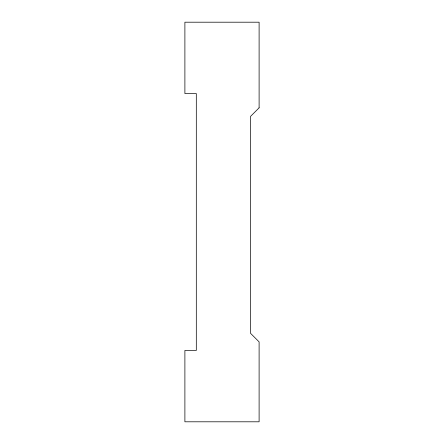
<?xml version="1.0" encoding="UTF-8"?>
<svg xmlns="http://www.w3.org/2000/svg" width="444" height="444" viewBox="0 0 444 444"><rect width="100%" height="100%" fill="white"/><g stroke="black" fill="none" stroke-linecap="round" stroke-linejoin="round"><path stroke-width="0.67" d="M259.107 107.831L250.544 116.389L250.544 333.316L259.107 341.88L259.107 421.8L184.893 421.8L184.893 350.444L196.309 350.444L196.309 93.556L184.893 93.556L184.893 22.2L259.107 22.2L259.107 107.831"/></g></svg>
